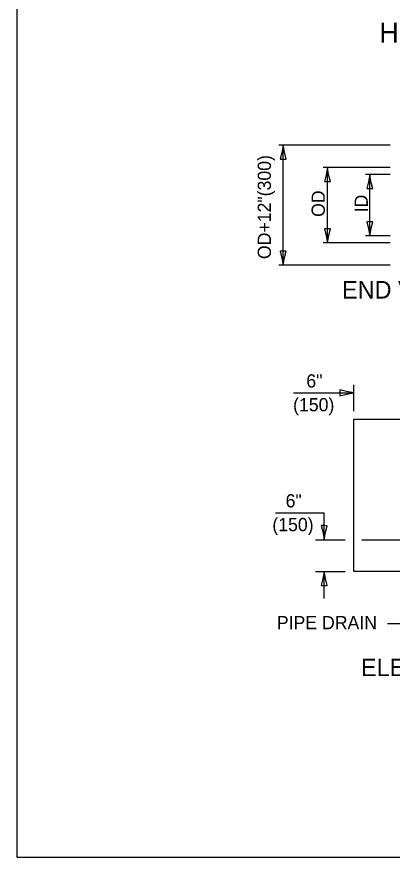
# Model space of a CAD drawing. Extents: x 2262292 to 2262922, y -3123599 to -3123199.
# Drawn here: x 2262292.5 to 2262367.4, y -3123598.8 to -3123430.9 of the extents above; entities that cross this region are included whole.
import ezdxf

# ---------------------------------------------------------------- set-up
doc = ezdxf.new("R2010")
doc.units = 0
for name, color, linetype in [('Default', 7, 'Continuous'), ('RD_Pr_Roadway_Dimensions', 7, 'Continuous'), ('RD_Pr_Roadway_Items', 7, 'Continuous'), ('RD_Pr_Roadway_Notes', 7, 'Continuous')]:
    doc.layers.add(name, color=color, linetype=linetype)

msp = doc.modelspace()

# ---------------------------------------------------------------- linework, layer by layer
at = {"layer": 'Default'}
msp.add_lwpolyline([(2262292.48, -3123598.83), (2262922.48, -3123598.83), (2262922.48, -3123198.83), (2262292.48, -3123198.83)], close=True, dxfattribs=at)
at = {"layer": 'RD_Pr_Roadway_Dimensions'}
for p, q in [((2262366.99, -3123456.58), (2262344.8, -3123456.58)), ((2262345.65, -3123480.52), (2262345.65, -3123456.58)), ((2262366.99, -3123461.04), (2262353.63, -3123461.04)), ((2262354.48, -3123476.07), (2262354.48, -3123461.04)), ((2262366.99, -3123462.43), (2262362.07, -3123462.43)), ((2262362.93, -3123474.68), (2262362.93, -3123462.43)), ((2262366.99, -3123474.68), (2262362.07, -3123474.68)), ((2262366.99, -3123476.07), (2262353.63, -3123476.07)), ((2262366.99, -3123480.52), (2262344.8, -3123480.52)), ((2262359.76, -3123509.72), (2262359.76, -3123504.47)), ((2262347.7, -3123506.04), (2262359.76, -3123506.04)), ((2262344.1, -3123530), (2262353.84, -3123530)), ((2262353.84, -3123535.39), (2262353.84, -3123530)), ((2262352.08, -3123535.39), (2262358, -3123535.39)), ((2262361.35, -3123535.39), (2262370.14, -3123535.39)), ((2262352.08, -3123541.73), (2262358, -3123541.73)), ((2262353.84, -3123547.16), (2262353.84, -3123541.73))]:
    msp.add_line(p, q, dxfattribs=at)
for points in [[(2262345.07, -3123459.38), (2262345.65, -3123459.38), (2262346.24, -3123459.38), (2262345.89, -3123457.98), (2262345.65, -3123456.58), (2262345.38, -3123458.07)], [(2262353.9, -3123463.83), (2262354.48, -3123463.84), (2262355.07, -3123463.84), (2262354.72, -3123462.43), (2262354.48, -3123461.04), (2262354.21, -3123462.53)], [(2262362.34, -3123465.23), (2262362.93, -3123465.23), (2262363.51, -3123465.23), (2262363.17, -3123463.83), (2262362.93, -3123462.43), (2262362.66, -3123463.92)], [(2262363.51, -3123471.88), (2262362.93, -3123471.88), (2262362.34, -3123471.88), (2262362.69, -3123473.28), (2262362.93, -3123474.68), (2262363.2, -3123473.18)], [(2262355.07, -3123473.27), (2262354.48, -3123473.27), (2262353.9, -3123473.27), (2262354.24, -3123474.67), (2262354.48, -3123476.07), (2262354.75, -3123474.57)], [(2262346.24, -3123477.72), (2262345.65, -3123477.72), (2262345.07, -3123477.72), (2262345.41, -3123479.12), (2262345.65, -3123480.52), (2262345.92, -3123479.03)], [(2262356.96, -3123505.46), (2262356.96, -3123506.04), (2262356.96, -3123506.63), (2262358.36, -3123506.29), (2262359.76, -3123506.04), (2262358.26, -3123505.77)], [(2262354.42, -3123532.6), (2262353.84, -3123532.59), (2262353.25, -3123532.59), (2262353.6, -3123533.99), (2262353.84, -3123535.39), (2262354.11, -3123533.9)], [(2262353.25, -3123544.53), (2262353.84, -3123544.53), (2262354.42, -3123544.53), (2262354.08, -3123543.13), (2262353.84, -3123541.73), (2262353.57, -3123543.22)]]:
    msp.add_lwpolyline(points, close=True, dxfattribs=at)
at = {"layer": 'RD_Pr_Roadway_Items'}
msp.add_lwpolyline([(2262359.76, -3123511.28), (2262392.58, -3123511.28), (2262392.58, -3123541.73), (2262359.76, -3123541.73)], close=True, dxfattribs=at)
at = {"layer": 'RD_Pr_Roadway_Notes'}
msp.add_line((2262366.46, -3123552.12), (2262372.8, -3123552.12), dxfattribs=at)

# ---------------------------------------------------------------- texts
at = {"layer": 'RD_Pr_Roadway_Dimensions'}
for s, p in [('OD+12"(300)', (2262343.2, -3123479.33)), ('OD', (2262353.96, -3123470.91)), ('ID', (2262362.55, -3123469.99))]:
    msp.add_text(s, height=2.64, rotation=90, dxfattribs=at).set_placement(p)
for s, p in [('6"', (2262350.27, -3123504.99)), ('(150)', (2262347.62, -3123509.74)), ('6"', (2262346.13, -3123528.94)), ('(150)', (2262343.48, -3123533.69))]:
    msp.add_text(s, height=2.64, dxfattribs=at).set_placement(p)
at = {"layer": 'RD_Pr_Roadway_Notes'}
for s, height, p in [('HEADWALL FOR BACKSLOPE OUTLET', 4, (2262364.86, -3123436.1)), ('END VIEW', 3.5, (2262357.39, -3123487.21)), ('PIPE DRAIN', 2.64, (2262344.37, -3123553.28)), ('ELEVATION', 3.5, (2262361.17, -3123562.65))]:
    msp.add_text(s, height=height, dxfattribs=at).set_placement(p)

doc.saveas('drawing.dxf')
